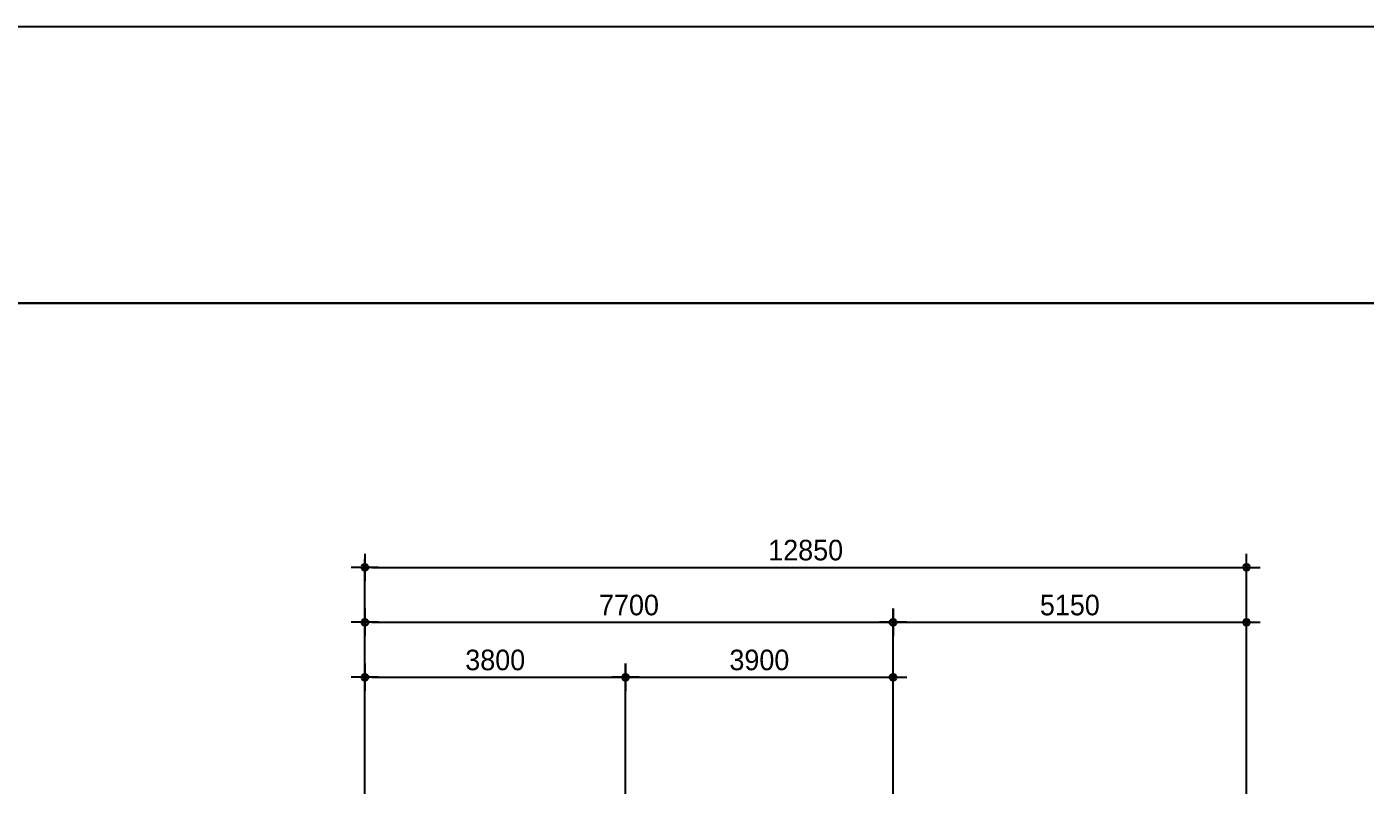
# Model space of a CAD drawing. Header units: millimetres. Extents: x 2237537 to 2823092, y 532110 to 734861.
# Drawn here: x 2364788 to 2384295, y 723521 to 734861 of the extents above; entities that cross this region are included whole.
import ezdxf

# ---------------------------------------------------------------- set-up
doc = ezdxf.new("R2010")
doc.units = ezdxf.units.MM
doc.header["$LTSCALE"] = 300
doc.header["$MEASUREMENT"] = 0
doc.layers.get('0').update_dxf_attribs({"lineweight": 0})
doc.layers.add('DIM', color=7, linetype='Continuous')
doc.layers.add('FORM', color=4, linetype='Continuous')
doc.styles.add('휴먼세엑스포', font='Dotum.ttf')
doc.dimstyles.new('CPDIM1', dxfattribs={"dimtxt": 3, "dimasz": 1, "dimexe": 1.25, "dimexo": 1, "dimgap": 1, "dimtad": 1, "dimdec": 0, "dimzin": 1, "dimdsep": 46, "dimtxsty": '휴먼세엑스포', "dimblk1": 'Z_DOT', "dimblk2": 'Z_DOT', "dimsah": 1, "dimcen": 2.5, "dimadec": 0, "dimazin": 0, "dimtfac": 1, "dimtdec": 0, "dimtix": 1, "dimtmove": 2, "dimatfit": 3, "dimldrblk": 'Z_DOT', "dimfxl": 1, "dimtolj": 1, "dimtzin": 1, "dimarcsym": 0})

# ---------------------------------------------------------------- blocks, each defined once
blk = doc.blocks.new('Z_DOT')
at = {"layer": 'DIM', "color": 7}
for p, q in [((0, -2), (0, 2)), ((-2, 0), (2, 0))]:
    blk.add_line(p, q, dxfattribs=at)
for radius in [0.5, 0.25]:
    blk.add_circle((0, 0), radius, dxfattribs=at)
blk = doc.blocks.new('*D59')
at = {"layer": 'DEFPOINTS', "color": 0}
for p in [(2377415, 726185), (2369715, 723585), (2377415, 723585)]:
    blk.add_point(p, dxfattribs=at)
at = {"layer": 'DIM', "color": 0, "lineweight": -2}
for p, q in [((2369715, 723685), (2369715, 726310)), ((2377415, 723685), (2377415, 726310)), ((2369815, 726185), (2377315, 726185))]:
    blk.add_line(p, q, dxfattribs=at)
at = {"layer": 'DIM', "color": 0, "lineweight": -2, "xscale": 100, "yscale": 100, "zscale": 100, "rotation": 180}
blk.add_blockref('Z_DOT', (2369715, 726185), dxfattribs=at)
at = {"layer": 'DIM', "color": 0, "lineweight": -2, "xscale": 100, "yscale": 100, "zscale": 100}
blk.add_blockref('Z_DOT', (2377415, 726185), dxfattribs=at)
at = {"layer": 'DIM', "color": 0, "insert": (2373565, 726435), "char_height": 300, "attachment_point": 5, "style": '휴먼세엑스포'}
blk.add_mtext('\\A1;7700', dxfattribs=at)
blk = doc.blocks.new('*D60')
at = {"layer": 'DEFPOINTS', "color": 0}
for p in [(2382565, 726985), (2369715, 723585), (2382565, 723585)]:
    blk.add_point(p, dxfattribs=at)
at = {"layer": 'DIM', "color": 0, "lineweight": -2}
for p, q in [((2369715, 723685), (2369715, 727110)), ((2382565, 723685), (2382565, 727110)), ((2369815, 726985), (2382465, 726985))]:
    blk.add_line(p, q, dxfattribs=at)
at = {"layer": 'DIM', "color": 0, "lineweight": -2, "xscale": 100, "yscale": 100, "zscale": 100, "rotation": 180}
blk.add_blockref('Z_DOT', (2369715, 726985), dxfattribs=at)
at = {"layer": 'DIM', "color": 0, "lineweight": -2, "xscale": 100, "yscale": 100, "zscale": 100}
blk.add_blockref('Z_DOT', (2382565, 726985), dxfattribs=at)
at = {"layer": 'DIM', "color": 0, "insert": (2376140, 727235), "char_height": 300, "attachment_point": 5, "style": '휴먼세엑스포'}
blk.add_mtext('\\A1;12850', dxfattribs=at)
blk = doc.blocks.new('*D63')
at = {"layer": 'DEFPOINTS', "color": 0}
for p in [(2382565, 726185), (2377415, 723585), (2382565, 723585)]:
    blk.add_point(p, dxfattribs=at)
at = {"layer": 'DIM', "color": 0, "lineweight": -2}
for p, q in [((2377415, 723685), (2377415, 726310)), ((2382565, 723685), (2382565, 726310)), ((2377515, 726185), (2382465, 726185))]:
    blk.add_line(p, q, dxfattribs=at)
at = {"layer": 'DIM', "color": 0, "lineweight": -2, "xscale": 100, "yscale": 100, "zscale": 100, "rotation": 180}
blk.add_blockref('Z_DOT', (2377415, 726185), dxfattribs=at)
at = {"layer": 'DIM', "color": 0, "lineweight": -2, "xscale": 100, "yscale": 100, "zscale": 100}
blk.add_blockref('Z_DOT', (2382565, 726185), dxfattribs=at)
at = {"layer": 'DIM', "color": 0, "insert": (2379990, 726435), "char_height": 300, "attachment_point": 5, "style": '휴먼세엑스포'}
blk.add_mtext('\\A1;5150', dxfattribs=at)
blk = doc.blocks.new('*D36')
at = {"layer": 'DEFPOINTS', "color": 0}
for p in [(2373515, 725385), (2369715, 723585), (2373515, 723585)]:
    blk.add_point(p, dxfattribs=at)
at = {"layer": 'DIM', "color": 0, "lineweight": -2}
for p, q in [((2369715, 723685), (2369715, 725510)), ((2373515, 723685), (2373515, 725510)), ((2369815, 725385), (2373415, 725385))]:
    blk.add_line(p, q, dxfattribs=at)
at = {"layer": 'DIM', "color": 0, "lineweight": -2, "xscale": 100, "yscale": 100, "zscale": 100, "rotation": 180}
blk.add_blockref('Z_DOT', (2369715, 725385), dxfattribs=at)
at = {"layer": 'DIM', "color": 0, "lineweight": -2, "xscale": 100, "yscale": 100, "zscale": 100}
blk.add_blockref('Z_DOT', (2373515, 725385), dxfattribs=at)
at = {"layer": 'DIM', "color": 0, "insert": (2371615, 725635), "char_height": 300, "attachment_point": 5, "style": '휴먼세엑스포'}
blk.add_mtext('\\A1;3800', dxfattribs=at)
blk = doc.blocks.new('*D20')
at = {"layer": 'DEFPOINTS', "color": 0}
for p in [(2377415, 725385), (2373515, 723585), (2377415, 723585)]:
    blk.add_point(p, dxfattribs=at)
at = {"layer": 'DIM', "color": 0, "lineweight": -2}
for p, q in [((2373515, 723685), (2373515, 725510)), ((2377415, 723685), (2377415, 725510)), ((2373615, 725385), (2377315, 725385))]:
    blk.add_line(p, q, dxfattribs=at)
at = {"layer": 'DIM', "color": 0, "lineweight": -2, "xscale": 100, "yscale": 100, "zscale": 100, "rotation": 180}
blk.add_blockref('Z_DOT', (2373515, 725385), dxfattribs=at)
at = {"layer": 'DIM', "color": 0, "lineweight": -2, "xscale": 100, "yscale": 100, "zscale": 100}
blk.add_blockref('Z_DOT', (2377415, 725385), dxfattribs=at)
at = {"layer": 'DIM', "color": 0, "insert": (2375465, 725635), "char_height": 300, "attachment_point": 5, "style": '휴먼세엑스포'}
blk.add_mtext('\\A1;3900', dxfattribs=at)
blk = doc.blocks.new('FORM')
at = {"layer": 'FORM', "flags": 128}
blk.add_lwpolyline([(162564, 26543), (159542, 26543), (159542, 23521), (162564, 23521), (162564, 58478), (159542, 58478), (159542, 55456), (162564, 55456), (162564, 58478), (115719, 58478), (115719, 55456), (118742, 55456), (118742, 58478), (115719, 58478), (115719, 23521), (118742, 23521), (118742, 26543), (115719, 26543), (115719, 23521), (162564, 23521)], dxfattribs=at)
at = {"layer": 'FORM', "const_width": 37.8}
blk.add_lwpolyline([(120245, 27347), (120245, 54452), (159038, 54452), (159038, 27347)], close=True, dxfattribs=at)

msp = doc.modelspace()

# ---------------------------------------------------------------- block references
msp.add_blockref('FORM', (2238928.4, 676382.5))

# ---------------------------------------------------------------- dimensions: what is measured, and where the dimension line sits
at = {"layer": 'DIM'}
for base, p1, p2, picture, middle in [((2382565.2, 726985), (2369715.2, 723585), (2382565.2, 723585), '*D60', (2376140.2, 727235.2)), ((2377415.2, 726185), (2369715.2, 723585), (2377415.2, 723585), '*D59', (2373565.2, 726435.2)), ((2382565.2, 726185), (2377415.2, 723585), (2382565.2, 723585), '*D63', (2379990.2, 726435.2)), ((2373515.2, 725385), (2369715.2, 723585), (2373515.2, 723585), '*D36', (2371615.2, 725635.2)), ((2377415.2, 725385), (2373515.2, 723585), (2377415.2, 723585), '*D20', (2375465.2, 725635.2))]:
    dim = msp.add_linear_dim(base=base, p1=p1, p2=p2, dimstyle='CPDIM1', override={"dimscale": 100}, dxfattribs=at)
    dim.commit()
    dim.dimension.update_dxf_attribs({"geometry": picture, "text_midpoint": middle})

doc.saveas('drawing.dxf')
